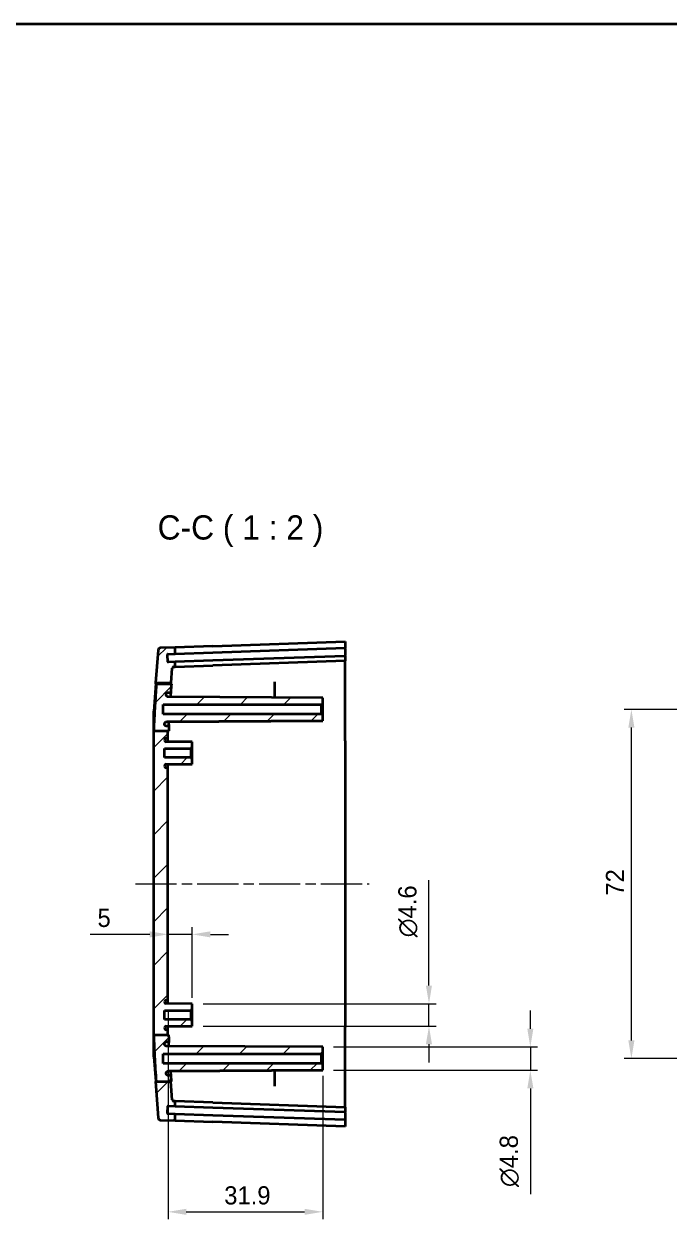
# Model space of a CAD drawing. Header units: millimetres. Extents: x 22 to 3190, y 12 to 574.
# Drawn here: x 1605.8 to 1738.8, y 327.6 to 574 of the extents above; entities that cross this region are included whole.
import ezdxf

# ---------------------------------------------------------------- set-up
doc = ezdxf.new("R2010")
doc.units = ezdxf.units.MM
doc.header["$LTSCALE"] = 1.5
doc.linetypes.add('CHAIN', pattern=[0.3543, 0.2362, -0.0295, 0.0591, -0.0295])
doc.layers.get('Defpoints').update_dxf_attribs({"lineweight": 25})
for name, color, linetype, lineweight in [('Border (ISO)', 7, 'Continuous', 35), ('Dimension (ISO)', 7, 'Continuous', 18), ('Symbol (ISO)', 7, 'Continuous', 18), ('Visible (ISO)', 7, 'Continuous', 35)]:
    doc.layers.add(name, color=color, linetype=linetype, lineweight=lineweight)
doc.layers.add('Centerline (ISO)', color=7, linetype='Continuous', lineweight=18, true_color=0x80ffff)
doc.layers.add('Hatch (ISO)', color=1, linetype='Continuous', lineweight=18, true_color=0xff0000)
doc.styles.add('Note Text (TK)', font='')
doc.styles.get('Note Text (TK)').set_extended_font_data('MS PGothic')
doc.dimstyles.new('Default - Method 1b (TK)', dxfattribs={"dimscale": 1.5, "dimtxt": 2.5, "dimasz": 2.5, "dimexe": 1, "dimexo": 1.5, "dimgap": 1, "dimtad": 1, "dimtoh": 1, "dimrnd": 1e-08, "dimdsep": 46, "dimtxsty": 'Note Text (TK)', "dimcen": 0.09, "dimdle": 5, "dimclrd": 100, "dimclre": 100, "dimclrt": 7, "dimadec": 1, "dimazin": 1, "dimtfac": 1, "dimtmove": 0, "dimatfit": 3, "dimfxl": 1, "dimtolj": 1, "dimlwd": -1, "dimlwe": -1, "dimarcsym": 0})

# ---------------------------------------------------------------- blocks, each defined once
blk = doc.blocks.new('図面枠 tk図枠')
at = {"layer": 'Border (ISO)'}
blk.add_line((14.5, 289), (405.5, 289), dxfattribs=at)
blk = doc.blocks.new('*D43')
at = {"layer": 'Defpoints', "color": 0, "transparency": 16777216}
for p in [(1635.46, 385.33), (1640.46, 386.31), (1640.46, 370.94)]:
    blk.add_point(p, dxfattribs=at)
at = {"layer": 'Dimension (ISO)', "color": 100, "transparency": 16777216}
for p, q in [((1640.46, 373.19), (1640.46, 387.81)), ((1631.71, 386.31), (1619.42, 386.31)), ((1640.46, 386.31), (1635.46, 386.31)), ((1644.21, 386.31), (1647.96, 386.31))]:
    blk.add_line(p, q, dxfattribs=at)
for points in [[(1631.71, 386.93), (1631.71, 385.68), (1635.46, 386.31)], [(1644.21, 386.93), (1644.21, 385.68), (1640.46, 386.31)]]:
    blk.add_solid(points, dxfattribs=at)
at = {"layer": 'Dimension (ISO)', "color": 7, "transparency": 16777216, "insert": (1620.92, 389.68), "char_height": 3.75, "attachment_point": 4, "style": 'Note Text (TK)'}
blk.add_mtext('\\A1;5', dxfattribs=at)
blk = doc.blocks.new('*D44')
at = {"layer": 'Defpoints', "color": 0, "transparency": 16777216}
for p in [(1635.46, 373.04), (1667.36, 359.39), (1667.36, 329.11)]:
    blk.add_point(p, dxfattribs=at)
at = {"layer": 'Dimension (ISO)', "color": 100, "transparency": 16777216}
for p, q in [((1635.46, 370.79), (1635.46, 327.61)), ((1667.36, 357.14), (1667.36, 327.61)), ((1639.21, 329.11), (1663.61, 329.11))]:
    blk.add_line(p, q, dxfattribs=at)
for points in [[(1639.21, 329.73), (1639.21, 328.48), (1635.46, 329.11)], [(1663.61, 329.73), (1663.61, 328.48), (1667.36, 329.11)]]:
    blk.add_solid(points, dxfattribs=at)
at = {"layer": 'Dimension (ISO)', "color": 7, "transparency": 16777216, "insert": (1647.05, 332.48), "char_height": 3.75, "attachment_point": 4, "style": 'Note Text (TK)'}
blk.add_mtext('\\A1;31.9', dxfattribs=at)
blk = doc.blocks.new('*D45')
at = {"layer": 'Defpoints', "color": 0, "transparency": 16777216}
for p in [(1640.46, 371.99), (1640.46, 367.39), (1689.26, 367.39)]:
    blk.add_point(p, dxfattribs=at)
at = {"layer": 'Dimension (ISO)', "color": 100, "transparency": 16777216}
for p, q in [((1689.26, 375.74), (1689.26, 397.51)), ((1642.71, 371.99), (1690.76, 371.99)), ((1689.26, 367.39), (1689.26, 371.99)), ((1642.71, 367.39), (1690.76, 367.39)), ((1689.26, 363.64), (1689.26, 359.89))]:
    blk.add_line(p, q, dxfattribs=at)
for points in [[(1688.63, 375.74), (1689.88, 375.74), (1689.26, 371.99)], [(1688.63, 363.64), (1689.88, 363.64), (1689.26, 367.39)]]:
    blk.add_solid(points, dxfattribs=at)
at = {"layer": 'Dimension (ISO)', "color": 7, "transparency": 16777216, "insert": (1684.93, 385.7), "char_height": 3.75, "attachment_point": 4, "rotation": 90, "style": 'Note Text (TK)'}
blk.add_mtext('\\A1;{\\fAIGDT|b0|i0|c2|p2;n\\fMS PGothic|b0|i0|c128|p50;4.6}', dxfattribs=at)
blk = doc.blocks.new('*D46')
at = {"layer": 'Defpoints', "color": 0, "transparency": 16777216}
for p in [(1667.36, 363.09), (1667.36, 358.29), (1710.16, 358.29)]:
    blk.add_point(p, dxfattribs=at)
at = {"layer": 'Dimension (ISO)', "color": 100, "transparency": 16777216}
for p, q in [((1710.16, 366.84), (1710.16, 370.59)), ((1669.61, 363.09), (1711.66, 363.09)), ((1710.16, 363.09), (1710.16, 358.29)), ((1669.61, 358.29), (1711.66, 358.29)), ((1710.16, 354.54), (1710.16, 332.72))]:
    blk.add_line(p, q, dxfattribs=at)
for points in [[(1709.54, 366.84), (1710.79, 366.84), (1710.16, 363.09)], [(1709.54, 354.54), (1710.79, 354.54), (1710.16, 358.29)]]:
    blk.add_solid(points, dxfattribs=at)
at = {"layer": 'Dimension (ISO)', "color": 7, "transparency": 16777216, "insert": (1705.84, 334.22), "char_height": 3.75, "attachment_point": 4, "rotation": 90, "style": 'Note Text (TK)'}
blk.add_mtext('\\A1;{\\fAIGDT|b0|i0|c2|p2;n\\fMS PGothic|b0|i0|c128|p50;4.8}', dxfattribs=at)
blk = doc.blocks.new('*D48')
at = {"layer": 'Defpoints', "color": 0, "transparency": 16777216}
for p in [(1730.99, 432.69), (1776.29, 432.69), (1776.29, 360.69)]:
    blk.add_point(p, dxfattribs=at)
at = {"layer": 'Dimension (ISO)', "color": 100, "transparency": 16777216}
for p, q in [((1774.04, 432.69), (1729.49, 432.69)), ((1730.99, 364.44), (1730.99, 428.94)), ((1774.04, 360.69), (1729.49, 360.69))]:
    blk.add_line(p, q, dxfattribs=at)
for points in [[(1730.37, 428.94), (1731.62, 428.94), (1730.99, 432.69)], [(1730.37, 364.44), (1731.62, 364.44), (1730.99, 360.69)]]:
    blk.add_solid(points, dxfattribs=at)
at = {"layer": 'Dimension (ISO)', "color": 7, "transparency": 16777216, "insert": (1727.62, 394.29), "char_height": 3.75, "attachment_point": 4, "rotation": 90, "style": 'Note Text (TK)'}
blk.add_mtext('\\A1;72', dxfattribs=at)

msp = doc.modelspace()

# ---------------------------------------------------------------- hatches: boundary and pattern name
at = {"layer": 'Hatch (ISO)'}
h = msp.add_hatch(dxfattribs=at)
h.set_pattern_fill('ANSI31', color=256, scale=50.8, style=0)
h.set_pattern_definition([(45, (1185.75, -4), (-4.49013, 4.49013), [])])
edge = h.paths.add_edge_path()
edge.add_line((1632.9071, 438.1779), (1636.1061, 438.1779))
edge.add_line((1636.1061, 438.1779), (1636.3365, 441.183))
edge.add_ellipse((1636.6356, 441.1601), major_axis=(-0.2991, 0.0229), ratio=1, start_angle=276.384312, end_angle=360, ccw=False)
edge.add_line((1636.6251, 441.4599), (1636.9575, 441.4715))
edge.add_line((1636.9575, 441.4715), (1636.9575, 442.4697))
edge.add_line((1636.9575, 442.4697), (1635.5132, 442.4192))
edge.add_ellipse((1635.5097, 442.5192), major_axis=(0.0035, -0.0999), ratio=1, start_angle=270, end_angle=360, ccw=False)
edge.add_line((1635.4097, 442.5157), (1635.3591, 443.9648))
edge.add_ellipse((1635.4591, 443.9683), major_axis=(-0.0999, -0.0035), ratio=1, start_angle=270, end_angle=360, ccw=False)
edge.add_line((1635.4556, 444.0682), (1636.9575, 444.1207))
edge.add_line((1636.9575, 444.1207), (1636.9575, 445.4715))
edge.add_line((1636.9575, 445.4715), (1633.9038, 445.3649))
edge.add_ellipse((1633.9213, 444.8652), major_axis=(-0.0174, 0.4997), ratio=1, start_angle=0, end_angle=83.615688)
edge.add_line((1633.4227, 444.9034), (1632.9071, 438.1779))
edge = h.paths.add_edge_path()
edge.add_line((1632.529, 428.2358), (1635.4575, 428.2358))
edge.add_line((1635.4575, 428.2358), (1635.6673, 428.2358))
edge.add_spline(control_points=[(1635.6673, 428.2358), (1635.6745, 428.4515), (1635.6823, 428.6671), (1635.6906, 428.8824)], knot_values=[-0.95681604, -0.95681604, -0.95681604, -0.95681604, -0.89553336, -0.89553336, -0.89553336, -0.89553336], degree=3, periodic=0)
edge.add_spline(control_points=[(1635.6906, 428.8824), (1635.6915, 428.9059), (1635.6895, 428.9295), (1635.68, 428.9758), (1635.6726, 428.9984), (1635.6518, 429.0433), (1635.6323, 429.0782), (1635.5683, 429.1387), (1635.5337, 429.1601), (1635.4626, 429.1871), (1635.4265, 429.194), (1635.3902, 429.1937)], knot_values=[-0.06374369, -0.06374369, -0.06374369, -0.06374369, -0.05054074, -0.05054074, -0.03730829, -0.03730829, -0.02281933, -0.02281933, -0.0108801, -0.0108801, 0, 0, 0, 0], degree=3, periodic=0)
edge.add_line((1635.3902, 429.1937), (1635.2223, 429.1937))
edge.add_spline(control_points=[(1635.2223, 429.1937), (1635.1828, 429.1925), (1635.1432, 429.1972), (1635.0663, 429.216), (1635.0289, 429.2299), (1634.9395, 429.2757), (1634.8888, 429.3135), (1634.8018, 429.4132), (1634.7685, 429.4722), (1634.7281, 429.5931), (1634.7191, 429.6544), (1634.7223, 429.7188)], knot_values=[-0.08374618, -0.08374618, -0.08374618, -0.08374618, -0.07090247, -0.07090247, -0.05805499, -0.05805499, -0.03828931, -0.03828931, -0.01834315, -0.01834315, -0.00004345, -0.00004345, -0.00004345, -0.00004345], degree=3, periodic=0)
edge.add_spline(control_points=[(1634.7223, 429.7188), (1634.7318, 429.7695), (1634.7494, 429.8187), (1634.7987, 429.91), (1634.8304, 429.952), (1634.9244, 430.0424), (1634.9843, 430.0743), (1635.0905, 430.1154), (1635.1513, 430.1272), (1635.2123, 430.1254)], knot_values=[-0.05520418, -0.05520418, -0.05520418, -0.05520418, -0.04473336, -0.04473336, -0.03418567, -0.03418567, -0.01829538, -0.01829538, -0.00000584, -0.00000584, -0.00000584, -0.00000584], degree=3, periodic=0)
edge.add_line((1635.2123, 430.1254), (1667.3575, 430.2937))
edge.add_line((1667.3575, 430.2937), (1667.3575, 431.3937))
edge.add_line((1667.3575, 431.3937), (1667.0575, 431.6937))
edge.add_line((1667.0575, 431.6937), (1634.4575, 431.6937))
edge.add_line((1634.4575, 431.6937), (1634.4575, 433.6937))
edge.add_line((1634.4575, 433.6937), (1667.0575, 433.6937))
edge.add_line((1667.0575, 433.6937), (1667.3575, 433.9937))
edge.add_line((1667.3575, 433.9937), (1667.3575, 435.0937))
edge.add_line((1667.3575, 435.0937), (1635.5598, 435.2602))
edge.add_spline(control_points=[(1635.5598, 435.2602), (1635.5008, 435.2595), (1635.4419, 435.2708), (1635.3281, 435.3136), (1635.2734, 435.3464), (1635.1733, 435.4367), (1635.1351, 435.493), (1635.0834, 435.6034), (1635.0673, 435.664), (1635.0632, 435.7263)], knot_values=[-0.0670933, -0.0670933, -0.0670933, -0.0670933, -0.05230144, -0.05230144, -0.03660884, -0.03660884, -0.01850725, -0.01850725, -0.00001164, -0.00001164, -0.00001164, -0.00001164], degree=3, periodic=0)
edge.add_spline(control_points=[(1635.0632, 435.7263), (1635.0672, 435.7871), (1635.0828, 435.847), (1635.1344, 435.9591), (1635.1708, 436.0111), (1635.2663, 436.1031), (1635.3245, 436.1377), (1635.44, 436.1824), (1635.5013, 436.1942), (1635.5626, 436.1937)], knot_values=[-0.07016231, -0.07016231, -0.07016231, -0.07016231, -0.0538695, -0.0538695, -0.03717182, -0.03717182, -0.01840471, -0.01840471, -0.00000244, -0.00000244, -0.00000244, -0.00000244], degree=3, periodic=0)
edge.add_line((1635.5626, 436.1937), (1635.8155, 436.1937))
edge.add_spline(control_points=[(1635.8155, 436.1937), (1635.8516, 436.1933), (1635.8875, 436.2001), (1635.9564, 436.2261), (1635.9891, 436.2458), (1636.0488, 436.2997), (1636.0718, 436.3334), (1636.103, 436.4002), (1636.1126, 436.4366), (1636.1152, 436.4736)], knot_values=[-0.04097757, -0.04097757, -0.04097757, -0.04097757, -0.0317436, -0.0317436, -0.02213222, -0.02213222, -0.01112481, -0.01112481, -0.00001819, -0.00001819, -0.00001819, -0.00001819], degree=3, periodic=0)
edge.add_spline(control_points=[(1636.1152, 436.4736), (1636.1485, 436.978), (1636.1817, 437.4731), (1636.2142, 437.9503)], knot_values=[-0.18869994, -0.18869994, -0.18869994, -0.18869994, -0.04936289, -0.04936289, -0.04936289, -0.04936289], degree=3, periodic=0)
edge.add_line((1636.2142, 437.9503), (1633.0415, 437.9503))
edge.add_spline(control_points=[(1633.0415, 437.9503), (1632.976, 436.9613), (1632.911, 435.9484), (1632.7687, 433.609), (1632.6883, 432.1796), (1632.5868, 429.9602), (1632.5532, 429.0993), (1632.529, 428.2358)], knot_values=[-1.02746843, -1.02746843, -1.02746843, -1.02746843, -0.72537941, -0.72537941, -0.30938965, -0.30938965, -0.05003479, -0.05003479, -0.05003479, -0.05003479], degree=3, periodic=0)
edge = h.paths.add_edge_path()
edge.add_line((1632.5173, 365.5992), (1635.4575, 365.5992))
edge.add_line((1635.4575, 365.5992), (1635.6531, 365.5992))
edge.add_spline(control_points=[(1635.6531, 365.5992), (1635.664, 365.2338), (1635.6766, 364.8684), (1635.6906, 364.5041)], knot_values=[-0.15958066, -0.15958066, -0.15958066, -0.15958066, -0.04999661, -0.04999661, -0.04999661, -0.04999661], degree=3, periodic=0)
edge.add_spline(control_points=[(1635.6906, 364.5041), (1635.6925, 364.4676), (1635.6868, 364.4309), (1635.6621, 364.3586), (1635.6418, 364.3234), (1635.5834, 364.2575), (1635.5492, 364.2368), (1635.5051, 364.2146), (1635.4829, 364.2065), (1635.4374, 364.1955), (1635.414, 364.1926), (1635.3906, 364.1937)], knot_values=[-0.06335795, -0.06335795, -0.06335795, -0.06335795, -0.0523941, -0.0523941, -0.04043123, -0.04043123, -0.02600255, -0.02600255, -0.01302242, -0.01302242, -0.00003935, -0.00003935, -0.00003935, -0.00003935], degree=3, periodic=0)
edge.add_line((1635.3906, 364.1937), (1635.2226, 364.1937))
edge.add_spline(control_points=[(1635.2226, 364.1937), (1635.1624, 364.1943), (1635.1024, 364.183), (1634.9843, 364.1383), (1634.9268, 364.1028), (1634.8246, 364.0066), (1634.7906, 363.9515), (1634.752, 363.8684), (1634.7394, 363.8301), (1634.7235, 363.7518), (1634.7202, 363.7117), (1634.7221, 363.6718)], knot_values=[-0.0945273, -0.0945273, -0.0945273, -0.0945273, -0.07648556, -0.07648556, -0.05662973, -0.05662973, -0.03438282, -0.03438282, -0.01719539, -0.01719539, 0, 0, 0, 0], degree=3, periodic=0)
edge.add_spline(control_points=[(1634.7221, 363.6718), (1634.7333, 363.6074), (1634.7565, 363.5484), (1634.818, 363.4496), (1634.8606, 363.3969), (1634.9662, 363.3221), (1635.0126, 363.2991), (1635.1099, 363.2676), (1635.161, 363.2593), (1635.2122, 363.262)], knot_values=[-0.05606555, -0.05606555, -0.05606555, -0.05606555, -0.03734795, -0.03734795, -0.02115741, -0.02115741, -0.0105855, -0.0105855, 0, 0, 0, 0], degree=3, periodic=0)
edge.add_line((1635.2122, 363.262), (1667.3575, 363.0937))
edge.add_line((1667.3575, 363.0937), (1667.3575, 361.9937))
edge.add_line((1667.3575, 361.9937), (1667.0575, 361.6937))
edge.add_line((1667.0575, 361.6937), (1634.4575, 361.6937))
edge.add_line((1634.4575, 361.6937), (1634.4575, 359.6937))
edge.add_line((1634.4575, 359.6937), (1667.0575, 359.6937))
edge.add_line((1667.0575, 359.6937), (1667.3575, 359.3937))
edge.add_line((1667.3575, 359.3937), (1667.3575, 358.2937))
edge.add_line((1667.3575, 358.2937), (1635.5597, 358.1272))
edge.add_spline(control_points=[(1635.5597, 358.1272), (1635.4982, 358.1272), (1635.4368, 358.115), (1635.3232, 358.0703), (1635.2646, 358.0358), (1635.1683, 357.9418), (1635.1321, 357.8894), (1635.0821, 357.7786), (1635.0671, 357.7206), (1635.0631, 357.6617)], knot_values=[-0.0672764, -0.0672764, -0.0672764, -0.0672764, -0.04881047, -0.04881047, -0.03064751, -0.03064751, -0.01487857, -0.01487857, 0, 0, 0, 0], degree=3, periodic=0)
edge.add_spline(control_points=[(1635.0631, 357.6617), (1635.0672, 357.6), (1635.0832, 357.5393), (1635.1351, 357.4277), (1635.1735, 357.3715), (1635.2728, 357.2816), (1635.3272, 357.2488), (1635.442, 357.2053), (1635.5022, 357.1938), (1635.5625, 357.1937)], knot_values=[-0.06851558, -0.06851558, -0.06851558, -0.06851558, -0.04998766, -0.04998766, -0.03159396, -0.03159396, -0.01551593, -0.01551593, 0, 0, 0, 0], degree=3, periodic=0)
edge.add_line((1635.5625, 357.1937), (1635.8155, 357.1937))
edge.add_spline(control_points=[(1635.8155, 357.1937), (1635.8523, 357.1942), (1635.889, 357.1871), (1635.9583, 357.1603), (1635.9932, 357.1395), (1636.0506, 357.0843), (1636.0725, 357.0531), (1636.1033, 356.986), (1636.1126, 356.9502), (1636.115, 356.9139)], knot_values=[-0.0418834, -0.0418834, -0.0418834, -0.0418834, -0.03083772, -0.03083772, -0.01961388, -0.01961388, -0.00966174, -0.00966174, 0, 0, 0, 0], degree=3, periodic=0)
edge.add_spline(control_points=[(1636.115, 356.9139), (1636.1362, 356.5955), (1636.1573, 356.2783), (1636.1785, 355.9639)], knot_values=[-1.02053618, -1.02053618, -1.02053618, -1.02053618, -0.92355583, -0.92355583, -0.92355583, -0.92355583], degree=3, periodic=0)
edge.add_line((1636.1785, 355.9639), (1636.0482, 355.9639))
edge.add_line((1636.0482, 355.9639), (1633.0068, 355.9639))
edge.add_spline(control_points=[(1633.0068, 355.9639), (1632.8974, 357.6374), (1632.7837, 359.4718), (1632.6492, 362.0378), (1632.6071, 362.9333), (1632.5506, 364.4155), (1632.5316, 365.0065), (1632.5173, 365.5992)], knot_values=[-0.97564188, -0.97564188, -0.97564188, -0.97564188, -0.4832196, -0.4832196, -0.22364121, -0.22364121, -0.04955449, -0.04955449, -0.04955449, -0.04955449], degree=3, periodic=0)
edge = h.paths.add_edge_path()
edge.add_line((1636.3365, 352.2044), (1636.0482, 355.9639))
edge.add_line((1636.0482, 355.9639), (1633.0068, 355.9639))
edge.add_line((1633.0068, 355.9639), (1632.8492, 355.9639))
edge.add_line((1632.8492, 355.9639), (1633.4227, 348.4841))
edge.add_ellipse((1633.9213, 348.5223), major_axis=(-0.4985, -0.0382), ratio=1, start_angle=0, end_angle=83.615688)
edge.add_line((1633.9038, 348.0226), (1636.9575, 347.916))
edge.add_line((1636.9575, 347.916), (1636.9575, 349.2668))
edge.add_line((1636.9575, 349.2668), (1635.4556, 349.3192))
edge.add_ellipse((1635.4591, 349.4192), major_axis=(-0.0035, -0.0999), ratio=1, start_angle=270, end_angle=360, ccw=False)
edge.add_line((1635.3591, 349.4227), (1635.4097, 350.8718))
edge.add_ellipse((1635.5097, 350.8683), major_axis=(-0.0999, 0.0035), ratio=1, start_angle=270, end_angle=360, ccw=False)
edge.add_line((1635.5132, 350.9682), (1636.9575, 350.9178))
edge.add_line((1636.9575, 350.9178), (1636.9575, 351.916))
edge.add_line((1636.9575, 351.916), (1636.6251, 351.9276))
edge.add_ellipse((1636.6356, 352.2274), major_axis=(-0.0105, -0.2998), ratio=1, start_angle=276.384312, end_angle=360, ccw=False)
edge = h.paths.add_edge_path()
edge.add_line((1632.4575, 365.5992), (1632.5173, 365.5992))
edge.add_line((1632.5173, 365.5992), (1635.4575, 365.5992))
edge.add_line((1635.4575, 365.5992), (1635.4575, 366.3437))
edge.add_ellipse((1635.1575, 366.3437), major_axis=(0.3, 0), ratio=1, start_angle=0, end_angle=90)
edge.add_line((1635.1575, 366.6437), (1635.0775, 366.6437))
edge.add_ellipse((1635.0775, 367.0137), major_axis=(0, -0.37), ratio=1, start_angle=270, end_angle=360, ccw=False)
edge.add_ellipse((1635.0771, 366.9955), major_axis=(-0.3696, 0.0182), ratio=1, start_angle=273.115949, end_angle=360, ccw=False)
edge.add_line((1635.0751, 367.3655), (1640.4575, 367.3937))
edge.add_line((1640.4575, 367.3937), (1640.4575, 368.4437))
edge.add_line((1640.4575, 368.4437), (1640.1575, 368.7437))
edge.add_line((1640.1575, 368.7437), (1634.7075, 368.7437))
edge.add_line((1634.7075, 368.7437), (1634.7075, 370.6437))
edge.add_line((1634.7075, 370.6437), (1640.1575, 370.6437))
edge.add_line((1640.1575, 370.6437), (1640.4575, 370.9437))
edge.add_line((1640.4575, 370.9437), (1640.4575, 371.9937))
edge.add_line((1640.4575, 371.9937), (1635.0751, 372.0219))
edge.add_ellipse((1635.0771, 372.3919), major_axis=(-0.0019, -0.37), ratio=1, start_angle=273.115949, end_angle=360, ccw=False)
edge.add_ellipse((1635.0775, 372.3737), major_axis=(-0.37, 0), ratio=1, start_angle=270, end_angle=360, ccw=False)
edge.add_line((1635.0775, 372.7437), (1635.1575, 372.7437))
edge.add_ellipse((1635.1575, 373.0437), major_axis=(0, -0.3), ratio=1, start_angle=0, end_angle=90)
edge.add_line((1635.4575, 373.0437), (1635.4575, 420.3437))
edge.add_ellipse((1635.1575, 420.3437), major_axis=(0.3, 0), ratio=1, start_angle=0, end_angle=90)
edge.add_line((1635.1575, 420.6437), (1635.0775, 420.6437))
edge.add_ellipse((1635.0775, 421.0137), major_axis=(0, -0.37), ratio=1, start_angle=270, end_angle=360, ccw=False)
edge.add_ellipse((1635.0771, 420.9955), major_axis=(-0.3696, 0.0182), ratio=1, start_angle=273.115949, end_angle=360, ccw=False)
edge.add_line((1635.0751, 421.3655), (1640.4575, 421.3937))
edge.add_line((1640.4575, 421.3937), (1640.4575, 422.4437))
edge.add_line((1640.4575, 422.4437), (1640.1575, 422.7437))
edge.add_line((1640.1575, 422.7437), (1634.7075, 422.7437))
edge.add_line((1634.7075, 422.7437), (1634.7075, 424.6437))
edge.add_line((1634.7075, 424.6437), (1640.1575, 424.6437))
edge.add_line((1640.1575, 424.6437), (1640.4575, 424.9437))
edge.add_line((1640.4575, 424.9437), (1640.4575, 425.9937))
edge.add_line((1640.4575, 425.9937), (1635.0751, 426.0219))
edge.add_ellipse((1635.0771, 426.3919), major_axis=(-0.0019, -0.37), ratio=1, start_angle=273.115949, end_angle=360, ccw=False)
edge.add_ellipse((1635.0775, 426.3737), major_axis=(-0.37, 0), ratio=1, start_angle=270, end_angle=360, ccw=False)
edge.add_line((1635.0775, 426.7437), (1635.1575, 426.7437))
edge.add_ellipse((1635.1575, 427.0437), major_axis=(0, -0.3), ratio=1, start_angle=0, end_angle=90)
edge.add_line((1635.4575, 427.0437), (1635.4575, 428.2358))
edge.add_line((1635.4575, 428.2358), (1632.529, 428.2358))
edge.add_line((1632.529, 428.2358), (1632.4575, 428.2358))
edge.add_line((1632.4575, 428.2358), (1632.4575, 365.5992))

# ---------------------------------------------------------------- linework, layer by layer
for p, q in [((1632.4575, 432.3143), (1632.8944, 438.0122)), ((1632.8492, 355.9639), (1632.4575, 361.0731))]:
    msp.add_line(p, q)
at = {"layer": 'Centerline (ISO)', "linetype": 'CHAIN', "ltscale": 23.990969}
msp.add_line((1628.7318, 396.6937), (1676.9575, 396.6937), dxfattribs=at)
at = {"layer": 'Visible (ISO)'}
for p, q in [((1644.6834, 445.7413), (1671.9575, 446.6937)), ((1671.9575, 446.6937), (1671.9575, 445.3429)), ((1633.4227, 444.9034), (1632.9071, 438.1779)), ((1636.9575, 445.4715), (1633.9038, 445.3649)), ((1635.4097, 442.5157), (1635.3591, 443.9648)), ((1635.4556, 444.0682), (1636.9575, 444.1207)), ((1644.6834, 445.7413), (1636.9575, 445.4715)), ((1636.9575, 444.1207), (1636.9575, 445.4715)), ((1636.9575, 444.1207), (1644.6834, 444.3905)), ((1644.6834, 444.3905), (1671.9575, 445.3429)), ((1671.9575, 443.6919), (1644.6834, 442.7395)), ((1671.9575, 445.2428), (1671.9575, 445.3429)), ((1671.9575, 445.2428), (1671.9575, 443.792)), ((1671.9575, 443.6919), (1671.9575, 443.792)), ((1671.9575, 443.6919), (1671.9575, 442.6937)), ((1636.9575, 442.4697), (1635.5132, 442.4192)), ((1636.1061, 438.1779), (1636.3365, 441.183)), ((1636.6251, 441.4599), (1636.9575, 441.4715)), ((1644.6834, 442.7395), (1636.9575, 442.4697)), ((1636.9575, 441.4715), (1636.9575, 442.4697)), ((1636.9575, 441.4715), (1644.6834, 441.7413)), ((1671.9575, 442.6937), (1644.6834, 441.7413)), ((1671.9575, 426.2038), (1671.9575, 442.6937)), ((1632.9071, 438.1779), (1632.8944, 438.0124)), ((1632.9071, 438.1779), (1636.1061, 438.1779)), ((1633.0415, 437.9503), (1636.2142, 437.9503)), ((1635.5626, 436.1937), (1635.8155, 436.1937)), ((1636.093, 438.0073), (1636.1061, 438.1779)), ((1657.4575, 435.1456), (1657.4575, 437.9503)), ((1634.4575, 431.6937), (1634.4575, 433.6937)), ((1634.4575, 433.6937), (1667.0575, 433.6937)), ((1667.3575, 435.0937), (1635.5597, 435.2602)), ((1667.3575, 435.0937), (1635.5598, 435.2602)), ((1667.0575, 433.6937), (1667.3575, 433.9937)), ((1667.0575, 433.6937), (1667.0575, 431.6937)), ((1667.3575, 433.9937), (1667.3575, 435.0937)), ((1667.3575, 431.3937), (1667.3575, 433.9937)), ((1667.0575, 431.6937), (1634.4575, 431.6937)), ((1667.3575, 431.3937), (1667.0575, 431.6937)), ((1667.3575, 430.2937), (1667.3575, 431.3937)), ((1667.3575, 430.2937), (1635.2122, 430.1254)), ((1635.2123, 430.1254), (1667.3575, 430.2937)), ((1635.3902, 429.1937), (1635.2223, 429.1937)), ((1632.4575, 428.2358), (1632.4575, 365.5992)), ((1632.529, 428.2358), (1635.6673, 428.2358)), ((1635.0775, 426.7437), (1635.1575, 426.7437)), ((1635.4575, 427.0437), (1635.4575, 428.2358)), ((1635.4575, 426.0199), (1635.4575, 427.0437)), ((1634.7075, 422.7437), (1634.7075, 424.6437)), ((1634.7075, 424.6437), (1640.1575, 424.6437)), ((1640.4575, 425.9937), (1635.0751, 426.0219)), ((1640.1575, 424.6437), (1640.4575, 424.9437)), ((1640.1575, 424.6437), (1640.1575, 422.7437)), ((1640.4575, 424.9437), (1640.4575, 425.9937)), ((1640.4575, 422.4437), (1640.4575, 424.9437)), ((1671.9575, 426.2038), (1671.9575, 367.1837)), ((1640.1575, 422.7437), (1634.7075, 422.7437)), ((1635.0751, 421.3655), (1640.4575, 421.3937)), ((1635.4575, 420.3437), (1635.4575, 421.3675)), ((1640.4575, 422.4437), (1640.1575, 422.7437)), ((1640.4575, 421.3937), (1640.4575, 422.4437)), ((1635.1575, 420.6437), (1635.0775, 420.6437)), ((1635.4575, 373.0437), (1635.4575, 420.3437)), ((1635.0775, 372.7437), (1635.1575, 372.7437)), ((1635.4575, 372.0199), (1635.4575, 373.0437)), ((1634.7075, 368.7437), (1634.7075, 370.6437)), ((1634.7075, 370.6437), (1640.1575, 370.6437)), ((1640.4575, 371.9937), (1635.0751, 372.0219)), ((1640.1575, 370.6437), (1640.4575, 370.9437)), ((1640.1575, 370.6437), (1640.1575, 368.7437)), ((1640.4575, 370.9437), (1640.4575, 371.9937)), ((1640.4575, 368.4437), (1640.4575, 370.9437)), ((1640.1575, 368.7437), (1634.7075, 368.7437)), ((1635.0751, 367.3655), (1640.4575, 367.3937)), ((1635.4575, 366.3437), (1635.4575, 367.3675)), ((1640.4575, 368.4437), (1640.1575, 368.7437)), ((1640.4575, 367.3937), (1640.4575, 368.4437)), ((1671.9575, 350.6937), (1671.9575, 367.1837)), ((1632.5173, 365.5992), (1635.6531, 365.5992)), ((1635.1575, 366.6437), (1635.0775, 366.6437)), ((1635.4575, 365.5992), (1635.4575, 366.3437)), ((1667.3575, 363.0937), (1635.2122, 363.262)), ((1667.3575, 363.0937), (1635.2122, 363.262)), ((1635.2226, 364.1937), (1635.3906, 364.1937)), ((1667.3575, 361.9937), (1667.3575, 363.0937)), ((1634.4575, 359.6937), (1634.4575, 361.6937)), ((1634.4575, 361.6937), (1667.0575, 361.6937)), ((1667.0575, 361.6937), (1667.3575, 361.9937)), ((1667.0575, 361.6937), (1667.0575, 359.6937)), ((1667.3575, 359.3937), (1667.3575, 361.9937)), ((1667.0575, 359.6937), (1634.4575, 359.6937)), ((1635.5597, 358.1272), (1667.3575, 358.2937)), ((1667.3575, 358.2937), (1635.5597, 358.1272)), ((1657.4575, 355.4372), (1657.4575, 358.2419)), ((1667.3575, 359.3937), (1667.0575, 359.6937)), ((1667.3575, 358.2937), (1667.3575, 359.3937)), ((1632.8492, 355.9639), (1633.4227, 348.4841)), ((1633.0068, 355.9639), (1636.1785, 355.9639)), ((1635.8155, 357.1937), (1635.5625, 357.1937)), ((1636.3365, 352.2044), (1636.0482, 355.9639)), ((1635.3591, 349.4227), (1635.4097, 350.8718)), ((1635.5132, 350.9682), (1636.9575, 350.9178)), ((1636.9575, 351.916), (1636.6251, 351.9276)), ((1636.9575, 350.9178), (1636.9575, 351.916)), ((1644.6834, 351.6462), (1636.9575, 351.916)), ((1636.9575, 350.9178), (1644.6834, 350.648)), ((1644.6834, 351.6462), (1671.9575, 350.6937)), ((1644.6834, 350.648), (1671.9575, 349.6956)), ((1671.9575, 350.6937), (1671.9575, 349.6956)), ((1633.9038, 348.0226), (1636.9575, 347.916)), ((1636.9575, 349.2668), (1635.4556, 349.3192)), ((1636.9575, 347.916), (1636.9575, 349.2668)), ((1644.6834, 348.997), (1636.9575, 349.2668)), ((1636.9575, 347.916), (1644.6834, 347.6462)), ((1671.9575, 348.0445), (1644.6834, 348.997)), ((1671.9575, 346.6937), (1644.6834, 347.6462)), ((1671.9575, 349.5955), (1671.9575, 349.6956)), ((1671.9575, 349.5955), (1671.9575, 348.1446)), ((1671.9575, 348.0445), (1671.9575, 348.1446)), ((1671.9575, 348.0445), (1671.9575, 346.6937))]:
    msp.add_line(p, q, dxfattribs=at)
for centre, radius, start, end in [((1633.9213, 444.8652), 0.5, 92, 175.615688), ((1635.4591, 443.9683), 0.1, 92, 182), ((1635.5097, 442.5192), 0.1, 182, 272), ((1636.6356, 441.1601), 0.3, 92, 175.615688), ((1635.0775, 426.3737), 0.37, 90, 180), ((1635.0771, 426.3919), 0.37, 182.815949, 269.7), ((1635.1575, 427.0437), 0.3, 270, 0), ((1635.0771, 420.9955), 0.37, 90.3, 177.184051), ((1635.0775, 421.0137), 0.37, 180, 270), ((1635.1575, 420.3437), 0.3, 0, 90), ((1635.0775, 372.3737), 0.37, 90, 180), ((1635.0771, 372.3919), 0.37, 182.815949, 269.7), ((1635.1575, 373.0437), 0.3, 270, 0), ((1635.0771, 366.9955), 0.37, 90.3, 177.184051), ((1635.0775, 367.0137), 0.37, 180, 270), ((1635.1575, 366.3437), 0.3, 0, 90), ((1635.5097, 350.8683), 0.1, 88, 178), ((1636.6356, 352.2274), 0.3, 184.384312, 268), ((1633.9213, 348.5223), 0.5, 184.384312, 268), ((1635.4591, 349.4192), 0.1, 178, 268)]:
    msp.add_arc(centre, radius, start, end, dxfattribs=at)
for points, knots in [([(1633.0415, 437.9503), (1632.976, 436.9613), (1632.911, 435.9484), (1632.7687, 433.609), (1632.6883, 432.1796), (1632.5868, 429.9602), (1632.5532, 429.0993), (1632.529, 428.2358)], [-1.02746843, -1.02746843, -1.02746843, -1.02746843, -0.725379411, -0.725379411, -0.309389652, -0.309389652, -0.050034793, -0.050034793, -0.050034793, -0.050034793]), ([(1632.8944, 438.0122), (1632.894, 438.0069), (1632.8971, 438.0017), (1632.9108, 437.9908), (1632.9219, 437.9852), (1632.9618, 437.9697), (1632.9975, 437.96), (1633.0415, 437.9503)], [-0.785198484, -0.785198484, -0.785198484, -0.785198484, -0.599067705, -0.599067705, -0.397828527, -0.397828527, -0.050064952, -0.050064952, -0.050064952, -0.050064952]), ([(1632.8944, 438.0124), (1632.8944, 438.0123), (1632.8944, 438.0123), (1632.8944, 438.0122), (1632.8944, 438.0122), (1632.8944, 438.0122)], [-0.00221672126, -0.00221672126, -0.00221672126, -0.00221672126, -0.00110762463, -0.00110762463, 0, 0, 0, 0]), ([(1635.0632, 435.7263), (1635.0672, 435.7871), (1635.0828, 435.847), (1635.1344, 435.9591), (1635.1708, 436.0111), (1635.2663, 436.1031), (1635.3245, 436.1377), (1635.44, 436.1824), (1635.5013, 436.1942), (1635.5626, 436.1941)], [-0.070162306, -0.070162306, -0.070162306, -0.070162306, -0.0538695036, -0.0538695036, -0.0371718194, -0.0371718194, -0.0184047121, -0.0184047121, -0.0000024429, -0.0000024429, -0.0000024429, -0.0000024429]), ([(1635.8155, 436.1934), (1635.8516, 436.1933), (1635.8875, 436.2001), (1635.9564, 436.2261), (1635.9891, 436.2458), (1636.0488, 436.2997), (1636.0718, 436.3334), (1636.103, 436.4002), (1636.1126, 436.4366), (1636.1151, 436.4735)], [-0.0409775727, -0.0409775727, -0.0409775727, -0.0409775727, -0.0317435998, -0.0317435998, -0.0221322152, -0.0221322152, -0.011124806, -0.011124806, -0.000018195, -0.000018195, -0.000018195, -0.000018195]), ([(1636.0716, 436.3373), (1636.0697, 436.3287), (1636.0674, 436.3183), (1636.0547, 436.2535), (1636.0416, 436.1708), (1636.0075, 435.9176), (1635.9849, 435.7203), (1635.9537, 435.4155), (1635.9461, 435.3386), (1635.9383, 435.2582)], [0.097549712, 0.097549712, 0.097549712, 0.097549712, 0.113587876, 0.113587876, 0.186091547, 0.186091547, 0.290838085, 0.290838085, 0.323818438, 0.323818438, 0.323818438, 0.323818438]), ([(1636.0463, 436.1971), (1636.0403, 436.1584), (1636.034, 436.1142), (1636.0073, 435.9151), (1635.9847, 435.7171), (1635.957, 435.4467), (1635.9531, 435.4082), (1635.9491, 435.3688)], [0.152471026, 0.152471026, 0.152471026, 0.152471026, 0.186607956, 0.186607956, 0.291525415, 0.291525415, 0.308410869, 0.308410869, 0.308410869, 0.308410869]), ([(1636.2142, 437.9503), (1636.1947, 437.955), (1636.1773, 437.9597), (1636.1436, 437.9702), (1636.1285, 437.976), (1636.1006, 437.9902), (1636.0923, 437.9986), (1636.093, 438.0071)], [-0.675490312, -0.675490312, -0.675490312, -0.675490312, -0.506535269, -0.506535269, -0.300913012, -0.300913012, 0, 0, 0, 0]), ([(1636.093, 438.0071), (1636.093, 438.0071), (1636.093, 438.0071), (1636.093, 438.0072), (1636.093, 438.0072), (1636.093, 438.0073)], [-0.00248714008, -0.00248714008, -0.00248714008, -0.00248714008, -0.0012435732, -0.0012435732, 0, 0, 0, 0]), ([(1657.4575, 437.9503), (1657.4575, 437.9666), (1657.4575, 437.985), (1657.4575, 438.0245), (1657.4575, 438.0456), (1657.4575, 438.1025), (1657.4575, 438.1395), (1657.4575, 438.2131), (1657.4575, 438.2495), (1657.4575, 438.3044), (1657.4575, 438.3246), (1657.4575, 438.3617), (1657.4575, 438.3787), (1657.4575, 438.3935)], [-0.0498880078, -0.0498880078, -0.0498880078, -0.0498880078, -0.0429480966, -0.0429480966, -0.0360086824, -0.0360086824, -0.0249583183, -0.0249583183, -0.0139102115, -0.0139102115, -0.0069547097, -0.0069547097, 0, 0, 0, 0]), ([(1635.5598, 435.2593), (1635.5008, 435.2595), (1635.4419, 435.2708), (1635.3281, 435.3136), (1635.2734, 435.3464), (1635.1733, 435.4367), (1635.1351, 435.493), (1635.0834, 435.6034), (1635.0673, 435.664), (1635.0631, 435.7255)], [-0.0670933034, -0.0670933034, -0.0670933034, -0.0670933034, -0.0523014442, -0.0523014442, -0.0366088384, -0.0366088384, -0.0185072478, -0.0185072478, -0.0000116404, -0.0000116404, -0.0000116404, -0.0000116404]), ([(1632.4575, 432.3143), (1632.4575, 432.3125), (1632.4575, 431.9517), (1632.4575, 430.5563), (1632.4575, 429.2667), (1632.4575, 428.2796), (1632.4575, 428.2358)], [-0.7830483, -0.7830483, -0.7830483, -0.7830483, -0.33559213, -0.11186404, 0.33559213, 0.35626041, 0.35626041, 0.35626041, 0.35626041]), ([(1635.2223, 429.1928), (1635.1828, 429.1925), (1635.1432, 429.1972), (1635.0663, 429.216), (1635.0289, 429.2299), (1634.9395, 429.2757), (1634.8888, 429.3135), (1634.8018, 429.4132), (1634.7685, 429.4722), (1634.7281, 429.5931), (1634.7191, 429.6544), (1634.7219, 429.7153)], [-0.0837461786, -0.0837461786, -0.0837461786, -0.0837461786, -0.0709024749, -0.0709024749, -0.0580549946, -0.0580549946, -0.0382893113, -0.0382893113, -0.0183431471, -0.0183431471, -0.0000434458, -0.0000434458, -0.0000434458, -0.0000434458]), ([(1634.7223, 429.7188), (1634.7318, 429.7695), (1634.7494, 429.8187), (1634.7987, 429.91), (1634.8304, 429.952), (1634.9244, 430.0424), (1634.9843, 430.0743), (1635.0905, 430.1154), (1635.1513, 430.1272), (1635.2123, 430.1272)], [-0.0552041771, -0.0552041771, -0.0552041771, -0.0552041771, -0.0447333578, -0.0447333578, -0.0341856705, -0.0341856705, -0.0182953793, -0.0182953793, -0.0000058414, -0.0000058414, -0.0000058414, -0.0000058414]), ([(1635.6906, 428.8824), (1635.6915, 428.9059), (1635.6895, 428.9295), (1635.68, 428.9758), (1635.6726, 428.9984), (1635.6518, 429.0433), (1635.6323, 429.0782), (1635.5683, 429.1387), (1635.5337, 429.1601), (1635.4626, 429.1871), (1635.4265, 429.194), (1635.3902, 429.1938)], [-0.0637436918, -0.0637436918, -0.0637436918, -0.0637436918, -0.0505407442, -0.0505407442, -0.0373082868, -0.0373082868, -0.022819329, -0.022819329, -0.0108800976, -0.0108800976, 0, 0, 0, 0]), ([(1635.5902, 430.1274), (1635.59, 430.1175), (1635.5898, 430.1077), (1635.5847, 429.81), (1635.5878, 429.5635), (1635.6018, 429.2927), (1635.6077, 429.2186), (1635.6184, 429.1279), (1635.6228, 429.0996), (1635.6266, 429.079)], [0.886881812, 0.886881812, 0.886881812, 0.886881812, 0.890910887, 0.890910887, 1.00974111, 1.00974111, 1.066175218, 1.066175218, 1.099552677, 1.099552677, 1.099552677, 1.099552677]), ([(1635.592, 430.1274), (1635.5918, 430.1196), (1635.5917, 430.1119), (1635.5868, 429.8151), (1635.5888, 429.5648), (1635.5982, 429.3653), (1635.5988, 429.3522), (1635.5995, 429.3395)], [0.887243051, 0.887243051, 0.887243051, 0.887243051, 0.890418809, 0.890418809, 1.009728842, 1.009728842, 1.018290766, 1.018290766, 1.018290766, 1.018290766]), ([(1632.4575, 365.5992), (1632.4575, 365.4029), (1632.4575, 364.73), (1632.4575, 363.2197), (1632.4575, 361.5543), (1632.4575, 361.0749), (1632.4575, 361.0731)], [-0.4254974, -0.4254974, -0.4254974, -0.4254974, -0.33559213, -0.11186404, 0.33559213, 0.7830483, 0.7830483, 0.7830483, 0.7830483]), ([(1632.5173, 365.5992), (1632.5316, 365.0065), (1632.5506, 364.4155), (1632.6071, 362.9333), (1632.6492, 362.0378), (1632.7837, 359.4718), (1632.8974, 357.6374), (1633.0068, 355.9639)], [-0.975641877, -0.975641877, -0.975641877, -0.975641877, -0.80155516, -0.80155516, -0.541976768, -0.541976768, -0.049554494, -0.049554494, -0.049554494, -0.049554494]), ([(1634.7221, 363.6718), (1634.7202, 363.7117), (1634.7235, 363.7518), (1634.7394, 363.8301), (1634.752, 363.8684), (1634.7906, 363.9515), (1634.8246, 364.0066), (1634.9268, 364.1028), (1634.9843, 364.1383), (1635.1024, 364.183), (1635.1624, 364.1943), (1635.2226, 364.1939)], [-0.0945273021, -0.0945273021, -0.0945273021, -0.0945273021, -0.0773319138, -0.0773319138, -0.0601444866, -0.0601444866, -0.0378975739, -0.0378975739, -0.0180417466, -0.0180417466, 0, 0, 0, 0]), ([(1635.2122, 363.2593), (1635.161, 363.2593), (1635.1099, 363.2676), (1635.0126, 363.2991), (1634.9662, 363.3221), (1634.8606, 363.3969), (1634.818, 363.4496), (1634.7565, 363.5484), (1634.7333, 363.6074), (1634.722, 363.6688)], [-0.0560655502, -0.0560655502, -0.0560655502, -0.0560655502, -0.0454800495, -0.0454800495, -0.0349081381, -0.0349081381, -0.0187175995, -0.0187175995, 0, 0, 0, 0]), ([(1635.3906, 364.1928), (1635.414, 364.1926), (1635.4374, 364.1955), (1635.4829, 364.2065), (1635.5051, 364.2146), (1635.5492, 364.2368), (1635.5834, 364.2575), (1635.6418, 364.3234), (1635.6621, 364.3586), (1635.6868, 364.4309), (1635.6925, 364.4676), (1635.6911, 364.5041)], [-0.0633579512, -0.0633579512, -0.0633579512, -0.0633579512, -0.0503748818, -0.0503748818, -0.0373947534, -0.0373947534, -0.0229660711, -0.0229660711, -0.011003207, -0.011003207, -0.0000393548, -0.0000393548, -0.0000393548, -0.0000393548]), ([(1635.6258, 364.306), (1635.6231, 364.2913), (1635.62, 364.2728), (1635.6081, 364.1818), (1635.6001, 364.0786), (1635.5888, 363.7859), (1635.587, 363.576), (1635.5905, 363.3119), (1635.5909, 363.2862), (1635.5914, 363.2601)], [0.109963275, 0.109963275, 0.109963275, 0.109963275, 0.133579903, 0.133579903, 0.209912591, 0.209912591, 0.310442759, 0.310442759, 0.321116632, 0.321116632, 0.321116632, 0.321116632]), ([(1635.6263, 364.3066), (1635.624, 364.2944), (1635.6215, 364.2795), (1635.6135, 364.2228), (1635.6082, 364.1708), (1635.6036, 364.1089)], [0.1101963399, 0.1101963399, 0.1101963399, 0.1101963399, 0.1295538023, 0.1295538023, 0.1756260478, 0.1756260478, 0.1756260478, 0.1756260478]), ([(1635.0631, 357.6617), (1635.0671, 357.7206), (1635.0821, 357.7786), (1635.1321, 357.8894), (1635.1683, 357.9418), (1635.2646, 358.0358), (1635.3232, 358.0703), (1635.4368, 358.115), (1635.4982, 358.1272), (1635.5597, 358.1275)], [-0.0672764038, -0.0672764038, -0.0672764038, -0.0672764038, -0.0523978346, -0.0523978346, -0.0366288944, -0.0366288944, -0.0184659387, -0.0184659387, 0, 0, 0, 0]), ([(1635.5625, 357.1939), (1635.5022, 357.1938), (1635.442, 357.2053), (1635.3272, 357.2488), (1635.2728, 357.2816), (1635.1735, 357.3715), (1635.1351, 357.4277), (1635.0832, 357.5393), (1635.0672, 357.6), (1635.0632, 357.6616)], [-0.0685155798, -0.0685155798, -0.0685155798, -0.0685155798, -0.0529996471, -0.0529996471, -0.0369216206, -0.0369216206, -0.0185279194, -0.0185279194, 0, 0, 0, 0]), ([(1635.9382, 358.1292), (1635.9435, 358.0748), (1635.9487, 358.022), (1635.9816, 357.6948), (1636.0079, 357.4633), (1636.0418, 357.2163), (1636.0522, 357.1499), (1636.0649, 357.081), (1636.0687, 357.0633), (1636.0718, 357.0499)], [0.884507344, 0.884507344, 0.884507344, 0.884507344, 0.906858965, 0.906858965, 1.027718371, 1.027718371, 1.0858573, 1.0858573, 1.110737068, 1.110737068, 1.110737068, 1.110737068]), ([(1635.9383, 358.1292), (1635.942, 358.0904), (1635.9458, 358.0525), (1635.9773, 357.7356), (1636.0037, 357.499), (1636.0382, 357.2416), (1636.0488, 357.1713), (1636.0631, 357.0904), (1636.068, 357.0666), (1636.0718, 357.0499)], [0.885097909, 0.885097909, 0.885097909, 0.885097909, 0.901056624, 0.901056624, 1.021428077, 1.021428077, 1.079892448, 1.079892448, 1.111295819, 1.111295819, 1.111295819, 1.111295819]), ([(1633.0068, 355.9639), (1632.9823, 355.9639), (1632.9599, 355.9639), (1632.917, 355.9639), (1632.8977, 355.9639), (1632.8609, 355.9639), (1632.8492, 355.9639), (1632.8492, 355.9639)], [-0.736430557, -0.736430557, -0.736430557, -0.736430557, -0.550556767, -0.550556767, -0.329278036, -0.329278036, 0, 0, 0, 0]), ([(1636.115, 356.9139), (1636.1126, 356.9502), (1636.1033, 356.986), (1636.0725, 357.0531), (1636.0506, 357.0843), (1635.9932, 357.1395), (1635.9583, 357.1603), (1635.889, 357.1871), (1635.8523, 357.1942), (1635.8155, 357.1941)], [-0.0418833999, -0.0418833999, -0.0418833999, -0.0418833999, -0.0322216633, -0.0322216633, -0.0222695156, -0.0222695156, -0.0110456769, -0.0110456769, 0, 0, 0, 0]), ([(1657.4575, 354.9939), (1657.4575, 355.0087), (1657.4575, 355.0257), (1657.4575, 355.0628), (1657.4575, 355.0829), (1657.4575, 355.1378), (1657.4575, 355.1741), (1657.4575, 355.2477), (1657.4575, 355.2848), (1657.4575, 355.3417), (1657.4575, 355.3628), (1657.4575, 355.4024), (1657.4575, 355.4208), (1657.4575, 355.4372)], [-0.0499006506, -0.0499006506, -0.0499006506, -0.0499006506, -0.0429552833, -0.0429552833, -0.0360091115, -0.0360091115, -0.0249612974, -0.0249612974, -0.013909101, -0.013909101, -0.0069548103, -0.0069548103, 0, 0, 0, 0])]:
    msp.add_open_spline(points, degree=3, knots=knots, dxfattribs=at)
for points in [[(1635.5624, 436.1937), (1635.5625, 436.1937), (1635.5625, 436.1937), (1635.5626, 436.1937)], [(1635.8155, 436.1937), (1635.8155, 436.1937), (1635.8155, 436.1937), (1635.8155, 436.1937)], [(1635.8155, 436.1934), (1635.8155, 436.1934), (1635.8155, 436.1934), (1635.8155, 436.1934)], [(1636.1152, 436.4736), (1636.1485, 436.978), (1636.1817, 437.4731), (1636.2142, 437.9503)], [(1635.5314, 435.2602), (1635.5407, 435.2596), (1635.5501, 435.2593), (1635.5594, 435.2593)], [(1635.5597, 435.2602), (1635.5596, 435.2602), (1635.5595, 435.2602), (1635.5594, 435.2602)], [(1635.1486, 430.121), (1635.1486, 430.121), (1635.1486, 430.121), (1635.1486, 430.121)], [(1635.2122, 430.1254), (1635.2123, 430.1254), (1635.2123, 430.1254), (1635.2123, 430.1254)], [(1635.2223, 429.1937), (1635.2221, 429.1937), (1635.2219, 429.1937), (1635.2217, 429.1937)], [(1635.3902, 429.1938), (1635.3901, 429.1938), (1635.3901, 429.1938), (1635.39, 429.1938)], [(1635.3901, 429.1937), (1635.3901, 429.1937), (1635.3902, 429.1937), (1635.3902, 429.1937)], [(1635.6673, 428.2358), (1635.6745, 428.4515), (1635.6823, 428.6671), (1635.6906, 428.8824)], [(1632.529, 428.2358), (1632.5049, 428.2358), (1632.4808, 428.2358), (1632.4575, 428.2358)], [(1632.4575, 365.5992), (1632.4772, 365.5992), (1632.4972, 365.5992), (1632.5173, 365.5992)], [(1635.6906, 364.5041), (1635.6766, 364.8684), (1635.664, 365.2338), (1635.6531, 365.5992)], [(1635.149, 363.2669), (1635.149, 363.2669), (1635.149, 363.2669), (1635.149, 363.2669)], [(1635.2019, 363.2594), (1635.2052, 363.2593), (1635.2085, 363.2593), (1635.2119, 363.2593)], [(1635.2122, 363.262), (1635.2121, 363.262), (1635.212, 363.262), (1635.2119, 363.262)], [(1635.2223, 364.1939), (1635.2224, 364.1939), (1635.2225, 364.1939), (1635.2225, 364.1939)], [(1635.3906, 364.1928), (1635.3906, 364.1928), (1635.3905, 364.1928), (1635.3905, 364.1928)], [(1635.5597, 358.1272), (1635.5597, 358.1272), (1635.5597, 358.1272), (1635.5597, 358.1272)], [(1635.5625, 357.1939), (1635.5625, 357.1939), (1635.5625, 357.1939), (1635.5625, 357.1939)], [(1635.8155, 357.1941), (1635.8155, 357.1941), (1635.8155, 357.1941), (1635.8155, 357.1941)], [(1635.8155, 357.1939), (1635.8155, 357.1939), (1635.8155, 357.1939), (1635.8155, 357.1939)], [(1636.1785, 355.9639), (1636.1573, 356.2783), (1636.1362, 356.5955), (1636.1151, 356.9139)]]:
    msp.add_open_spline(points, degree=3, dxfattribs=at)

# ---------------------------------------------------------------- block references
at = {"xscale": 2, "yscale": 2, "zscale": 2}
msp.add_blockref('図面枠 tk図枠', (1185.75, -4), dxfattribs=at)

# ---------------------------------------------------------------- texts
at = {"layer": 'Symbol (ISO)', "color": 7, "insert": (1633.328, 466.1937), "char_height": 5, "attachment_point": 7, "style": 'Note Text (TK)'}
msp.add_mtext('C-C ( 1 : 2 )', dxfattribs=at)

# ---------------------------------------------------------------- dimensions: what is measured, and where the dimension line sits
at = {"layer": 'Dimension (ISO)', "color": 100, "true_color": 0x00ff3f}
dim = msp.add_linear_dim(base=(1730.9917, 432.6937), p1=(1776.2882, 360.6937), p2=(1776.2882, 432.6937), angle=90, dimstyle='Default - Method 1b (TK)', override={"dimtoh": 0, "dimdec": 2, "dimtp": 0, "dimtm": 0, "dimtdec": 2, "dimtofl": 0, "dimatfit": 1}, dxfattribs=at)
dim.commit()
dim.dimension.update_dxf_attribs({"geometry": '*D48', "text_midpoint": (1730.9917, 396.6937), "dimtype": 160})
for base, p1, p2, picture, middle in [((1689.2551, 367.3937), (1640.4575, 371.9937), (1640.4575, 367.3937), '*D45', (1689.2551, 390.8565)), ((1710.1623, 358.2937), (1667.3575, 363.0937), (1667.3575, 358.2937), '*D46', (1710.1623, 339.4025))]:
    dim = msp.add_linear_dim(base=base, p1=p1, p2=p2, angle=90, text='{\\fAIGDT|b0|i0|c2|p2;n\\fMS PGothic|b0|i0|c128|p50;<>}', dimstyle='Default - Method 1b (TK)', override={"dimtoh": 0, "dimdec": 2, "dimtp": 0, "dimtm": 0, "dimtdec": 2, "dimtofl": 1, "dimatfit": 1}, dxfattribs=at)
    dim.commit()
    dim.dimension.update_dxf_attribs({"geometry": picture, "text_midpoint": middle, "dimtype": 160})
for base, p1, p2, override, picture, middle in [((1640.4575, 386.3071), (1635.4575, 385.3294), (1640.4575, 370.9437), {"dimtoh": 0, "dimdec": 2, "dimse1": 1, "dimtp": 0, "dimtm": 0, "dimtdec": 2, "dimtofl": 1, "dimatfit": 1}, '*D43', (1622.0087, 386.3071)), ((1667.3575, 329.1096), (1635.4575, 373.0437), (1667.3575, 359.3937), {"dimtoh": 0, "dimdec": 2, "dimtp": 0, "dimtm": 0, "dimtdec": 2, "dimtofl": 0, "dimatfit": 1}, '*D44', (1651.4075, 329.1096))]:
    dim = msp.add_linear_dim(base=base, p1=p1, p2=p2, dimstyle='Default - Method 1b (TK)', override=override, dxfattribs=at)
    dim.commit()
    dim.dimension.update_dxf_attribs({"geometry": picture, "text_midpoint": middle, "dimtype": 160})

doc.saveas('drawing.dxf')
